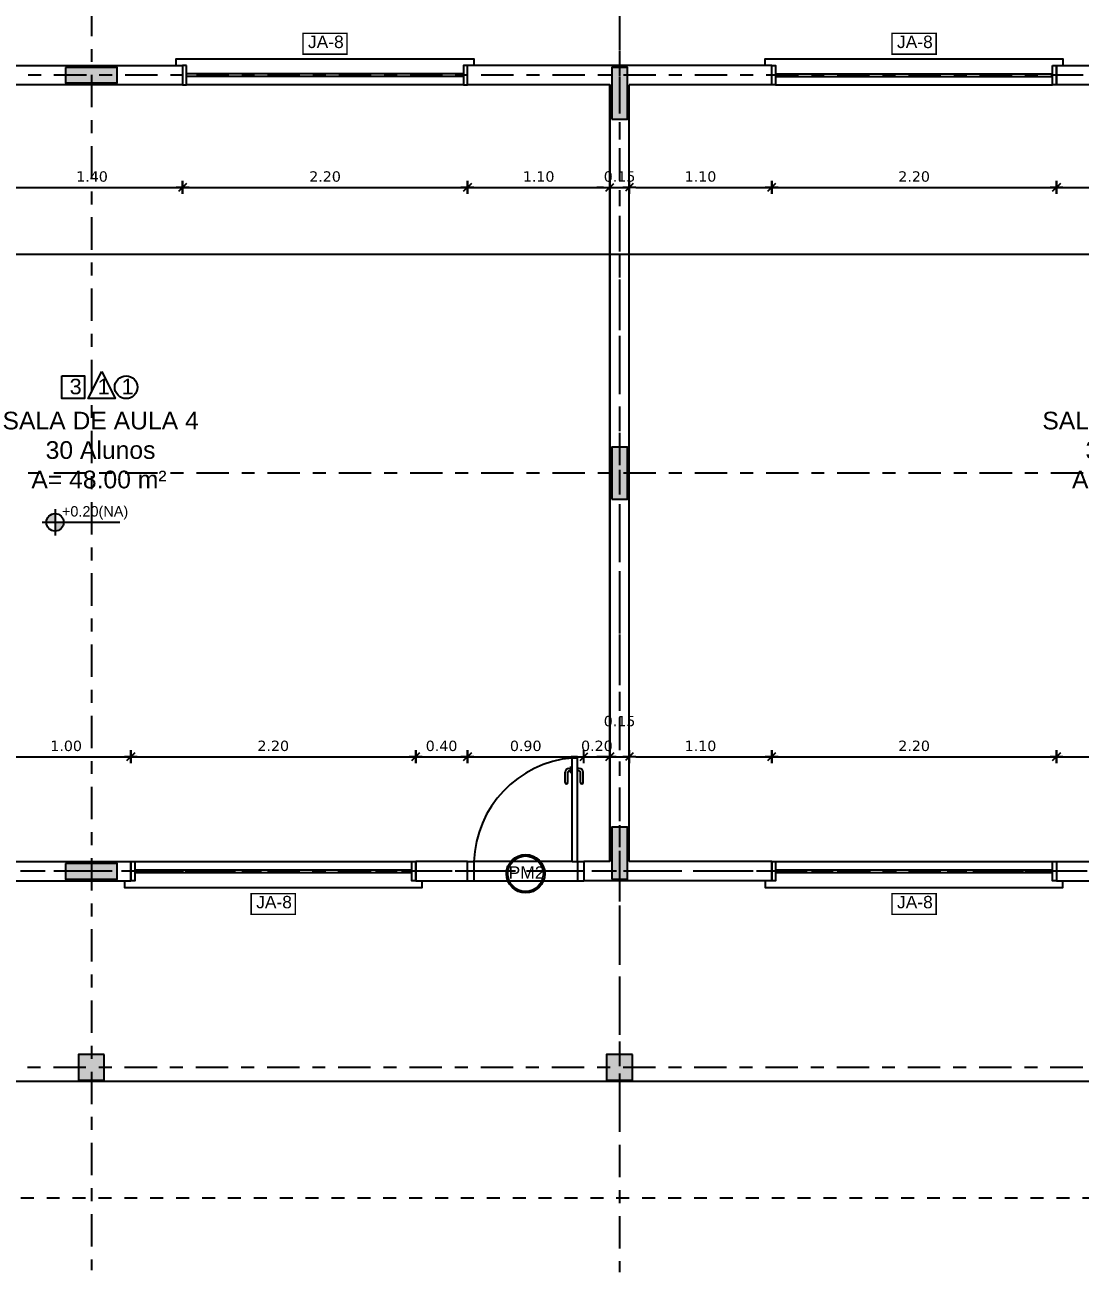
# Model space of a CAD drawing. Extents: x 183 to 373, y 23 to 105.
# Drawn here: x 244.69 to 252.84, y 87.59 to 97.22 of the extents above; entities that cross this region are included whole.
import ezdxf

# ---------------------------------------------------------------- set-up
doc = ezdxf.new("R2010")
doc.units = 0
doc.header["$LTSCALE"] = 0.005
doc.header["$PDMODE"] = 66
for name, pattern in [('C5', [60, 50, -5, 0, -5]), ('DASHDOT', [25.4, 12.7, -6.35, 0, -6.35]), ('HIDDEN', [9.525, 6.35, -3.175])]:
    doc.linetypes.add(name, pattern=pattern)
doc.layers.get('0').update_dxf_attribs({"linetype": 'CONTINUOUS'})
doc.layers.get('DEFPOINTS').update_dxf_attribs({"linetype": 'CONTINUOUS'})
for name, color, linetype in [('A-COTAS', 1, 'CONTINUOUS'), ('A-PAREDE', 5, 'CONTINUOUS'), ('A-PILAR', 6, 'CONTINUOUS'), ('A-PILAR_EIXO', 5, 'DASHDOT'), ('A-PISOS-NIVEL', 1, 'CONTINUOUS'), ('A-PORTA', 2, 'CONTINUOUS'), ('A-SOLEIRA', 1, 'CONTINUOUS'), ('AR-ESQ', 2, 'CONTINUOUS'), ('AR-PRJ-COB', 2, 'HIDDEN'), ('ARQ-CTA-1_050', 1, 'CONTINUOUS'), ('ARQ-EXO-1_100', 251, 'C5'), ('ARQ-HTC', 9, 'CONTINUOUS'), ('ARQ-SMB-1_050', 1, 'CONTINUOUS'), ('ARQ-SMB-1_100', 1, 'CONTINUOUS'), ('ARQ-TXT-1_050', 2, 'CONTINUOUS'), ('ARQ-TXT-1_075', 2, 'CONTINUOUS')]:
    doc.layers.add(name, color=color, linetype=linetype)
doc.styles.add('A20', font='arial.ttf', dxfattribs={"height": 0.2})
doc.styles.add('ESC-50-A20', font='arial.ttf', dxfattribs={"height": 0.1})
doc.styles.add('FNDE Texto Cota 0050', font='verdana.ttf', dxfattribs={"height": 0.08})
doc.dimstyles.new('FNDE 1-0050', dxfattribs={"dimscale": 5, "dimtxt": 0.08, "dimasz": 0.01, "dimexe": 0.15, "dimexo": 0.15, "dimgap": 0.01, "dimtad": 1, "dimzin": 1, "dimdsep": 46, "dimtxsty": 'FNDE Texto Cota 0050', "dimblk": 'tic', "dimcen": 0.015, "dimdle": 0.15, "dimse1": 1, "dimse2": 1, "dimclrd": 251, "dimclre": 251, "dimclrt": 256, "dimaunit": 1, "dimadec": 3, "dimazin": 0, "dimtfac": 1, "dimtix": 1, "dimtmove": 2, "dimatfit": 3, "dimfxl": 0.15, "dimtvp": 1, "dimtolj": 1, "dimtzin": 0, "dimarcsym": 0})

# ---------------------------------------------------------------- blocks, each defined once
blk = doc.blocks.new('tic')
at = {"color": 251}
for p, q in [((-1, 0), (1, 0)), ((0, -1), (0, 1))]:
    blk.add_line(p, q, dxfattribs=at)
blk.add_line((-0.6, -0.6), (0.6, 0.6))
blk = doc.blocks.new('*D20')
at = {"layer": 'ARQ-CTA-1_050', "color": 251, "lineweight": -2, "transparency": 16777216}
for p, q in [((249.1533, 95.9645), (249.1033, 95.9645)), ((249.2033, 95.9645), (249.3533, 95.9645)), ((249.4033, 95.9645), (249.4533, 95.9645))]:
    blk.add_line(p, q, dxfattribs=at)
at = {"layer": 'DEFPOINTS', "color": 0, "transparency": 16777216}
for p in [(249.2033, 96.7564), (249.3533, 96.7564), (249.3533, 95.9645)]:
    blk.add_point(p, dxfattribs=at)
at = {"layer": 'ARQ-CTA-1_050', "color": 251, "lineweight": -2, "transparency": 16777216, "xscale": 0.05, "yscale": 0.05, "zscale": 0.05}
blk.add_blockref('tic', (249.2033, 95.9645), dxfattribs=at)
at = {"layer": 'ARQ-CTA-1_050', "color": 251, "lineweight": -2, "transparency": 16777216, "xscale": 0.05, "yscale": 0.05, "zscale": 0.05, "rotation": 180}
blk.add_blockref('tic', (249.3533, 95.9645), dxfattribs=at)
at = {"layer": 'ARQ-CTA-1_050', "transparency": 16777216, "insert": (249.2783, 96.0478), "char_height": 0.08, "attachment_point": 5, "style": 'FNDE Texto Cota 0050'}
blk.add_mtext('\\A1;0.15', dxfattribs=at)
blk = doc.blocks.new('*D29')
at = {"layer": 'ARQ-CTA-1_050', "color": 251, "lineweight": -2, "transparency": 16777216}
for p, q in [((249.1533, 91.5663), (249.1033, 91.5663)), ((249.2033, 91.5663), (249.3533, 91.5663)), ((249.4033, 91.5663), (249.4533, 91.5663))]:
    blk.add_line(p, q, dxfattribs=at)
at = {"layer": 'DEFPOINTS', "color": 0, "transparency": 16777216}
for p in [(249.3533, 91.5663), (249.2033, 90.7564), (249.3533, 90.7564)]:
    blk.add_point(p, dxfattribs=at)
at = {"layer": 'ARQ-CTA-1_050', "color": 251, "lineweight": -2, "transparency": 16777216, "xscale": 0.05, "yscale": 0.05, "zscale": 0.05}
blk.add_blockref('tic', (249.2033, 91.5663), dxfattribs=at)
at = {"layer": 'ARQ-CTA-1_050', "color": 251, "lineweight": -2, "transparency": 16777216, "xscale": 0.05, "yscale": 0.05, "zscale": 0.05, "rotation": 180}
blk.add_blockref('tic', (249.3533, 91.5663), dxfattribs=at)
at = {"layer": 'ARQ-CTA-1_050', "transparency": 16777216, "insert": (249.2783, 91.8409), "char_height": 0.08, "attachment_point": 5, "style": 'FNDE Texto Cota 0050'}
blk.add_mtext('\\A1;0.15', dxfattribs=at)
blk = doc.blocks.new('*D30')
at = {"layer": 'ARQ-CTA-1_050', "color": 251, "lineweight": -2, "transparency": 16777216}
blk.add_line((249.4033, 91.5663), (250.4033, 91.5663), dxfattribs=at)
at = {"layer": 'DEFPOINTS', "color": 0, "transparency": 16777216}
for p in [(250.4533, 91.5663), (249.3533, 90.7564), (250.4533, 90.7564)]:
    blk.add_point(p, dxfattribs=at)
at = {"layer": 'ARQ-CTA-1_050', "color": 251, "lineweight": -2, "transparency": 16777216, "xscale": 0.05, "yscale": 0.05, "zscale": 0.05, "rotation": 180}
blk.add_blockref('tic', (249.3533, 91.5663), dxfattribs=at)
at = {"layer": 'ARQ-CTA-1_050', "color": 251, "lineweight": -2, "transparency": 16777216, "xscale": 0.05, "yscale": 0.05, "zscale": 0.05}
blk.add_blockref('tic', (250.4533, 91.5663), dxfattribs=at)
at = {"layer": 'ARQ-CTA-1_050', "transparency": 16777216, "insert": (249.9033, 91.6495), "char_height": 0.08, "attachment_point": 5, "style": 'FNDE Texto Cota 0050'}
blk.add_mtext('\\A1;1.10', dxfattribs=at)
blk = doc.blocks.new('*D31')
at = {"layer": 'ARQ-CTA-1_050', "color": 251, "lineweight": -2, "transparency": 16777216}
blk.add_line((250.5033, 91.5663), (252.6033, 91.5663), dxfattribs=at)
at = {"layer": 'DEFPOINTS', "color": 0, "transparency": 16777216}
for p in [(252.6533, 91.5663), (250.4533, 90.7564), (252.6533, 90.7564)]:
    blk.add_point(p, dxfattribs=at)
at = {"layer": 'ARQ-CTA-1_050', "color": 251, "lineweight": -2, "transparency": 16777216, "xscale": 0.05, "yscale": 0.05, "zscale": 0.05, "rotation": 180}
blk.add_blockref('tic', (250.4533, 91.5663), dxfattribs=at)
at = {"layer": 'ARQ-CTA-1_050', "color": 251, "lineweight": -2, "transparency": 16777216, "xscale": 0.05, "yscale": 0.05, "zscale": 0.05}
blk.add_blockref('tic', (252.6533, 91.5663), dxfattribs=at)
at = {"layer": 'ARQ-CTA-1_050', "transparency": 16777216, "insert": (251.5533, 91.6496), "char_height": 0.08, "attachment_point": 5, "style": 'FNDE Texto Cota 0050'}
blk.add_mtext('\\A1;2.20', dxfattribs=at)
blk = doc.blocks.new('*D32')
at = {"layer": 'ARQ-CTA-1_050', "color": 251, "lineweight": -2, "transparency": 16777216}
blk.add_line((252.7033, 91.5663), (253.5983, 91.5663), dxfattribs=at)
at = {"layer": 'DEFPOINTS', "color": 0, "transparency": 16777216}
for p in [(253.6483, 91.5663), (252.6533, 90.7564), (253.6483, 90.7564)]:
    blk.add_point(p, dxfattribs=at)
at = {"layer": 'ARQ-CTA-1_050', "color": 251, "lineweight": -2, "transparency": 16777216, "xscale": 0.05, "yscale": 0.05, "zscale": 0.05, "rotation": 180}
blk.add_blockref('tic', (252.6533, 91.5663), dxfattribs=at)
at = {"layer": 'ARQ-CTA-1_050', "color": 251, "lineweight": -2, "transparency": 16777216, "xscale": 0.05, "yscale": 0.05, "zscale": 0.05}
blk.add_blockref('tic', (253.6483, 91.5663), dxfattribs=at)
at = {"layer": 'ARQ-CTA-1_050', "transparency": 16777216, "insert": (253.1508, 91.6495), "char_height": 0.08, "attachment_point": 5, "style": 'FNDE Texto Cota 0050'}
blk.add_mtext('\\A1;1.00', dxfattribs=at)
blk = doc.blocks.new('*D35')
at = {"layer": 'ARQ-CTA-1_050', "color": 251, "lineweight": -2, "transparency": 16777216}
blk.add_line((216.6533, 95.4479), (257.4533, 95.4479), dxfattribs=at)
at = {"layer": 'DEFPOINTS', "color": 0, "transparency": 16777216}
for p in [(216.6033, 96.9064), (257.5033, 96.9064), (257.5033, 95.4479)]:
    blk.add_point(p, dxfattribs=at)
at = {"layer": 'ARQ-CTA-1_050', "color": 251, "lineweight": -2, "transparency": 16777216, "xscale": 0.05, "yscale": 0.05, "zscale": 0.05, "rotation": 180}
blk.add_blockref('tic', (216.6033, 95.4479), dxfattribs=at)
at = {"layer": 'ARQ-CTA-1_050', "color": 251, "lineweight": -2, "transparency": 16777216, "xscale": 0.05, "yscale": 0.05, "zscale": 0.05}
blk.add_blockref('tic', (257.5033, 95.4479), dxfattribs=at)
at = {"layer": 'ARQ-CTA-1_050', "transparency": 16777216, "insert": (237.0533, 95.5311), "char_height": 0.08, "attachment_point": 5, "style": 'FNDE Texto Cota 0050'}
blk.add_mtext('\\A1;40.90', dxfattribs=at)
blk = doc.blocks.new('*D47')
at = {"layer": 'ARQ-CTA-1_050', "color": 251, "lineweight": -2, "transparency": 16777216}
blk.add_line((244.5533, 95.9645), (245.8533, 95.9645), dxfattribs=at)
at = {"layer": 'DEFPOINTS', "color": 0, "transparency": 16777216}
for p in [(244.5033, 96.7564), (245.9033, 96.7564), (245.9033, 95.9645)]:
    blk.add_point(p, dxfattribs=at)
at = {"layer": 'ARQ-CTA-1_050', "color": 251, "lineweight": -2, "transparency": 16777216, "xscale": 0.05, "yscale": 0.05, "zscale": 0.05, "rotation": 180}
blk.add_blockref('tic', (244.5033, 95.9645), dxfattribs=at)
at = {"layer": 'ARQ-CTA-1_050', "color": 251, "lineweight": -2, "transparency": 16777216, "xscale": 0.05, "yscale": 0.05, "zscale": 0.05}
blk.add_blockref('tic', (245.9033, 95.9645), dxfattribs=at)
at = {"layer": 'ARQ-CTA-1_050', "transparency": 16777216, "insert": (245.2033, 96.0478), "char_height": 0.08, "attachment_point": 5, "style": 'FNDE Texto Cota 0050'}
blk.add_mtext('\\A1;1.40', dxfattribs=at)
blk = doc.blocks.new('*D48')
at = {"layer": 'ARQ-CTA-1_050', "color": 251, "lineweight": -2, "transparency": 16777216}
blk.add_line((245.9533, 95.9645), (248.0533, 95.9645), dxfattribs=at)
at = {"layer": 'DEFPOINTS', "color": 0, "transparency": 16777216}
for p in [(245.9033, 96.7564), (248.1033, 96.7564), (248.1033, 95.9645)]:
    blk.add_point(p, dxfattribs=at)
at = {"layer": 'ARQ-CTA-1_050', "color": 251, "lineweight": -2, "transparency": 16777216, "xscale": 0.05, "yscale": 0.05, "zscale": 0.05, "rotation": 180}
blk.add_blockref('tic', (245.9033, 95.9645), dxfattribs=at)
at = {"layer": 'ARQ-CTA-1_050', "color": 251, "lineweight": -2, "transparency": 16777216, "xscale": 0.05, "yscale": 0.05, "zscale": 0.05}
blk.add_blockref('tic', (248.1033, 95.9645), dxfattribs=at)
at = {"layer": 'ARQ-CTA-1_050', "transparency": 16777216, "insert": (247.0033, 96.0478), "char_height": 0.08, "attachment_point": 5, "style": 'FNDE Texto Cota 0050'}
blk.add_mtext('\\A1;2.20', dxfattribs=at)
blk = doc.blocks.new('*D49')
at = {"layer": 'ARQ-CTA-1_050', "color": 251, "lineweight": -2, "transparency": 16777216}
blk.add_line((248.1533, 95.9645), (249.1533, 95.9645), dxfattribs=at)
at = {"layer": 'DEFPOINTS', "color": 0, "transparency": 16777216}
for p in [(248.1033, 96.7564), (249.2033, 96.7564), (249.2033, 95.9645)]:
    blk.add_point(p, dxfattribs=at)
at = {"layer": 'ARQ-CTA-1_050', "color": 251, "lineweight": -2, "transparency": 16777216, "xscale": 0.05, "yscale": 0.05, "zscale": 0.05, "rotation": 180}
blk.add_blockref('tic', (248.1033, 95.9645), dxfattribs=at)
at = {"layer": 'ARQ-CTA-1_050', "color": 251, "lineweight": -2, "transparency": 16777216, "xscale": 0.05, "yscale": 0.05, "zscale": 0.05}
blk.add_blockref('tic', (249.2033, 95.9645), dxfattribs=at)
at = {"layer": 'ARQ-CTA-1_050', "transparency": 16777216, "insert": (248.6533, 96.0478), "char_height": 0.08, "attachment_point": 5, "style": 'FNDE Texto Cota 0050'}
blk.add_mtext('\\A1;1.10', dxfattribs=at)
blk = doc.blocks.new('*D50')
at = {"layer": 'ARQ-CTA-1_050', "color": 251, "lineweight": -2, "transparency": 16777216}
blk.add_line((249.4033, 95.9645), (250.4033, 95.9645), dxfattribs=at)
at = {"layer": 'DEFPOINTS', "color": 0, "transparency": 16777216}
for p in [(249.3533, 96.5014), (250.4533, 96.5014), (250.4533, 95.9645)]:
    blk.add_point(p, dxfattribs=at)
at = {"layer": 'ARQ-CTA-1_050', "color": 251, "lineweight": -2, "transparency": 16777216, "xscale": 0.05, "yscale": 0.05, "zscale": 0.05, "rotation": 180}
blk.add_blockref('tic', (249.3533, 95.9645), dxfattribs=at)
at = {"layer": 'ARQ-CTA-1_050', "color": 251, "lineweight": -2, "transparency": 16777216, "xscale": 0.05, "yscale": 0.05, "zscale": 0.05}
blk.add_blockref('tic', (250.4533, 95.9645), dxfattribs=at)
at = {"layer": 'ARQ-CTA-1_050', "transparency": 16777216, "insert": (249.9033, 96.0478), "char_height": 0.08, "attachment_point": 5, "style": 'FNDE Texto Cota 0050'}
blk.add_mtext('\\A1;1.10', dxfattribs=at)
blk = doc.blocks.new('*D51')
at = {"layer": 'ARQ-CTA-1_050', "color": 251, "lineweight": -2, "transparency": 16777216}
blk.add_line((250.5033, 95.9645), (252.6033, 95.9645), dxfattribs=at)
at = {"layer": 'DEFPOINTS', "color": 0, "transparency": 16777216}
for p in [(250.4533, 96.7564), (252.6533, 96.7564), (252.6533, 95.9645)]:
    blk.add_point(p, dxfattribs=at)
at = {"layer": 'ARQ-CTA-1_050', "color": 251, "lineweight": -2, "transparency": 16777216, "xscale": 0.05, "yscale": 0.05, "zscale": 0.05, "rotation": 180}
blk.add_blockref('tic', (250.4533, 95.9645), dxfattribs=at)
at = {"layer": 'ARQ-CTA-1_050', "color": 251, "lineweight": -2, "transparency": 16777216, "xscale": 0.05, "yscale": 0.05, "zscale": 0.05}
blk.add_blockref('tic', (252.6533, 95.9645), dxfattribs=at)
at = {"layer": 'ARQ-CTA-1_050', "transparency": 16777216, "insert": (251.5533, 96.0478), "char_height": 0.08, "attachment_point": 5, "style": 'FNDE Texto Cota 0050'}
blk.add_mtext('\\A1;2.20', dxfattribs=at)
blk = doc.blocks.new('*D52')
at = {"layer": 'ARQ-CTA-1_050', "color": 251, "lineweight": -2, "transparency": 16777216}
blk.add_line((252.7033, 95.9645), (254.0033, 95.9645), dxfattribs=at)
at = {"layer": 'DEFPOINTS', "color": 0, "transparency": 16777216}
for p in [(252.6533, 96.7564), (254.0533, 96.7564), (254.0533, 95.9645)]:
    blk.add_point(p, dxfattribs=at)
at = {"layer": 'ARQ-CTA-1_050', "color": 251, "lineweight": -2, "transparency": 16777216, "xscale": 0.05, "yscale": 0.05, "zscale": 0.05, "rotation": 180}
blk.add_blockref('tic', (252.6533, 95.9645), dxfattribs=at)
at = {"layer": 'ARQ-CTA-1_050', "color": 251, "lineweight": -2, "transparency": 16777216, "xscale": 0.05, "yscale": 0.05, "zscale": 0.05}
blk.add_blockref('tic', (254.0533, 95.9645), dxfattribs=at)
at = {"layer": 'ARQ-CTA-1_050', "transparency": 16777216, "insert": (253.3533, 96.0478), "char_height": 0.08, "attachment_point": 5, "style": 'FNDE Texto Cota 0050'}
blk.add_mtext('\\A1;1.40', dxfattribs=at)
blk = doc.blocks.new('*D88')
at = {"layer": 'ARQ-CTA-1_050', "color": 251, "lineweight": -2, "transparency": 16777216}
blk.add_line((245.5533, 91.5663), (247.6533, 91.5663), dxfattribs=at)
at = {"layer": 'DEFPOINTS', "color": 0, "transparency": 16777216}
for p in [(247.7033, 91.5663), (245.5033, 90.7564), (247.7033, 90.7564)]:
    blk.add_point(p, dxfattribs=at)
at = {"layer": 'ARQ-CTA-1_050', "color": 251, "lineweight": -2, "transparency": 16777216, "xscale": 0.05, "yscale": 0.05, "zscale": 0.05, "rotation": 180}
blk.add_blockref('tic', (245.5033, 91.5663), dxfattribs=at)
at = {"layer": 'ARQ-CTA-1_050', "color": 251, "lineweight": -2, "transparency": 16777216, "xscale": 0.05, "yscale": 0.05, "zscale": 0.05}
blk.add_blockref('tic', (247.7033, 91.5663), dxfattribs=at)
at = {"layer": 'ARQ-CTA-1_050', "transparency": 16777216, "insert": (246.6033, 91.6496), "char_height": 0.08, "attachment_point": 5, "style": 'FNDE Texto Cota 0050'}
blk.add_mtext('\\A1;2.20', dxfattribs=at)
blk = doc.blocks.new('*D89')
at = {"layer": 'ARQ-CTA-1_050', "color": 251, "lineweight": -2, "transparency": 16777216}
blk.add_line((244.5533, 91.5663), (245.4533, 91.5663), dxfattribs=at)
at = {"layer": 'DEFPOINTS', "color": 0, "transparency": 16777216}
for p in [(245.5033, 91.5663), (244.5033, 90.7564), (245.5033, 90.7564)]:
    blk.add_point(p, dxfattribs=at)
at = {"layer": 'ARQ-CTA-1_050', "color": 251, "lineweight": -2, "transparency": 16777216, "xscale": 0.05, "yscale": 0.05, "zscale": 0.05, "rotation": 180}
blk.add_blockref('tic', (244.5033, 91.5663), dxfattribs=at)
at = {"layer": 'ARQ-CTA-1_050', "color": 251, "lineweight": -2, "transparency": 16777216, "xscale": 0.05, "yscale": 0.05, "zscale": 0.05}
blk.add_blockref('tic', (245.5033, 91.5663), dxfattribs=at)
at = {"layer": 'ARQ-CTA-1_050', "transparency": 16777216, "insert": (245.0033, 91.6495), "char_height": 0.08, "attachment_point": 5, "style": 'FNDE Texto Cota 0050'}
blk.add_mtext('\\A1;1.00', dxfattribs=at)
blk = doc.blocks.new('*D90')
at = {"layer": 'ARQ-CTA-1_050', "color": 251, "lineweight": -2, "transparency": 16777216}
blk.add_line((247.7533, 91.5663), (248.0533, 91.5663), dxfattribs=at)
at = {"layer": 'DEFPOINTS', "color": 0, "transparency": 16777216}
for p in [(248.1033, 91.5663), (247.7033, 90.7564), (248.1033, 90.7564)]:
    blk.add_point(p, dxfattribs=at)
at = {"layer": 'ARQ-CTA-1_050', "color": 251, "lineweight": -2, "transparency": 16777216, "xscale": 0.05, "yscale": 0.05, "zscale": 0.05, "rotation": 180}
blk.add_blockref('tic', (247.7033, 91.5663), dxfattribs=at)
at = {"layer": 'ARQ-CTA-1_050', "color": 251, "lineweight": -2, "transparency": 16777216, "xscale": 0.05, "yscale": 0.05, "zscale": 0.05}
blk.add_blockref('tic', (248.1033, 91.5663), dxfattribs=at)
at = {"layer": 'ARQ-CTA-1_050', "transparency": 16777216, "insert": (247.9033, 91.6495), "char_height": 0.08, "attachment_point": 5, "style": 'FNDE Texto Cota 0050'}
blk.add_mtext('\\A1;0.40', dxfattribs=at)
blk = doc.blocks.new('*D91')
at = {"layer": 'ARQ-CTA-1_050', "color": 251, "lineweight": -2, "transparency": 16777216}
blk.add_line((248.1533, 91.5663), (248.9533, 91.5663), dxfattribs=at)
at = {"layer": 'DEFPOINTS', "color": 0, "transparency": 16777216}
for p in [(249.0033, 91.5663), (248.1033, 90.7564), (249.0033, 90.7564)]:
    blk.add_point(p, dxfattribs=at)
at = {"layer": 'ARQ-CTA-1_050', "color": 251, "lineweight": -2, "transparency": 16777216, "xscale": 0.05, "yscale": 0.05, "zscale": 0.05, "rotation": 180}
blk.add_blockref('tic', (248.1033, 91.5663), dxfattribs=at)
at = {"layer": 'ARQ-CTA-1_050', "color": 251, "lineweight": -2, "transparency": 16777216, "xscale": 0.05, "yscale": 0.05, "zscale": 0.05}
blk.add_blockref('tic', (249.0033, 91.5663), dxfattribs=at)
at = {"layer": 'ARQ-CTA-1_050', "transparency": 16777216, "insert": (248.5533, 91.6495), "char_height": 0.08, "attachment_point": 5, "style": 'FNDE Texto Cota 0050'}
blk.add_mtext('\\A1;0.90', dxfattribs=at)
blk = doc.blocks.new('*D92')
at = {"layer": 'ARQ-CTA-1_050', "color": 251, "lineweight": -2, "transparency": 16777216}
for p, q in [((248.9533, 91.5663), (248.9033, 91.5663)), ((249.0033, 91.5663), (249.2033, 91.5663)), ((249.2533, 91.5663), (249.3033, 91.5663))]:
    blk.add_line(p, q, dxfattribs=at)
at = {"layer": 'DEFPOINTS', "color": 0, "transparency": 16777216}
for p in [(249.2033, 91.5663), (249.0033, 90.7564), (249.2033, 90.7564)]:
    blk.add_point(p, dxfattribs=at)
at = {"layer": 'ARQ-CTA-1_050', "color": 251, "lineweight": -2, "transparency": 16777216, "xscale": 0.05, "yscale": 0.05, "zscale": 0.05}
blk.add_blockref('tic', (249.0033, 91.5663), dxfattribs=at)
at = {"layer": 'ARQ-CTA-1_050', "color": 251, "lineweight": -2, "transparency": 16777216, "xscale": 0.05, "yscale": 0.05, "zscale": 0.05, "rotation": 180}
blk.add_blockref('tic', (249.2033, 91.5663), dxfattribs=at)
at = {"layer": 'ARQ-CTA-1_050', "transparency": 16777216, "insert": (249.1033, 91.6496), "char_height": 0.08, "attachment_point": 5, "style": 'FNDE Texto Cota 0050'}
blk.add_mtext('\\A1;0.20', dxfattribs=at)
blk = doc.blocks.new('*D93')
at = {"layer": 'ARQ-CTA-1_050', "color": 251, "lineweight": -2, "transparency": 16777216}
blk.add_line((249.4033, 91.5663), (250.4033, 91.5663), dxfattribs=at)
at = {"layer": 'DEFPOINTS', "color": 0, "transparency": 16777216}
for p in [(250.4533, 91.5663), (249.3533, 90.7564), (250.4533, 90.7564)]:
    blk.add_point(p, dxfattribs=at)
at = {"layer": 'ARQ-CTA-1_050', "color": 251, "lineweight": -2, "transparency": 16777216, "xscale": 0.05, "yscale": 0.05, "zscale": 0.05, "rotation": 180}
blk.add_blockref('tic', (249.3533, 91.5663), dxfattribs=at)
at = {"layer": 'ARQ-CTA-1_050', "color": 251, "lineweight": -2, "transparency": 16777216, "xscale": 0.05, "yscale": 0.05, "zscale": 0.05}
blk.add_blockref('tic', (250.4533, 91.5663), dxfattribs=at)
at = {"layer": 'ARQ-CTA-1_050', "transparency": 16777216, "insert": (249.9033, 91.6495), "char_height": 0.08, "attachment_point": 5, "style": 'FNDE Texto Cota 0050'}
blk.add_mtext('\\A1;1.10', dxfattribs=at)
blk = doc.blocks.new('*D94')
at = {"layer": 'ARQ-CTA-1_050', "color": 251, "lineweight": -2, "transparency": 16777216}
blk.add_line((250.5033, 91.5663), (252.6033, 91.5663), dxfattribs=at)
at = {"layer": 'DEFPOINTS', "color": 0, "transparency": 16777216}
for p in [(252.6533, 91.5663), (250.4533, 90.7564), (252.6533, 90.7564)]:
    blk.add_point(p, dxfattribs=at)
at = {"layer": 'ARQ-CTA-1_050', "color": 251, "lineweight": -2, "transparency": 16777216, "xscale": 0.05, "yscale": 0.05, "zscale": 0.05, "rotation": 180}
blk.add_blockref('tic', (250.4533, 91.5663), dxfattribs=at)
at = {"layer": 'ARQ-CTA-1_050', "color": 251, "lineweight": -2, "transparency": 16777216, "xscale": 0.05, "yscale": 0.05, "zscale": 0.05}
blk.add_blockref('tic', (252.6533, 91.5663), dxfattribs=at)
at = {"layer": 'ARQ-CTA-1_050', "transparency": 16777216, "insert": (251.5533, 91.6496), "char_height": 0.08, "attachment_point": 5, "style": 'FNDE Texto Cota 0050'}
blk.add_mtext('\\A1;2.20', dxfattribs=at)
blk = doc.blocks.new('FNDE-Nível Planta-1_050')
at = {"linetype": 'Continuous', "ltscale": 0.5}
h = blk.add_hatch(color=251, dxfattribs=at)
h.paths.add_polyline_path([(135.6984, 5.8271), (135.6984, 5.8943, 0.414214), (135.6312, 5.8271)])
h.paths.add_polyline_path([(135.6984, 5.8271), (135.6984, 5.7599, 0.414214), (135.7656, 5.8271)])
at = {"color": 251}
for p, q in [((135.6984, 5.9279), (135.6984, 5.7263)), ((135.5976, 5.8271), (135.7656, 5.8271)), ((135.7656, 5.8271), (136.1984, 5.8271))]:
    blk.add_line(p, q, dxfattribs=at)
blk.add_circle((135.6984, 5.8271), 0.0672, dxfattribs=at)
blk = doc.blocks.new('*D166')
at = {"layer": 'ARQ-CTA-1_050', "color": 251, "lineweight": -2, "transparency": 16777216}
blk.add_line((241.1033, 98.6732), (265.6033, 98.6732), dxfattribs=at)
at = {"layer": 'DEFPOINTS', "color": 0, "transparency": 16777216}
for p in [(265.6533, 98.6732), (241.0533, 96.9064), (265.6533, 96.9064)]:
    blk.add_point(p, dxfattribs=at)
at = {"layer": 'ARQ-CTA-1_050', "color": 251, "lineweight": -2, "transparency": 16777216, "xscale": 0.05, "yscale": 0.05, "zscale": 0.05, "rotation": 180}
blk.add_blockref('tic', (241.0533, 98.6732), dxfattribs=at)
at = {"layer": 'ARQ-CTA-1_050', "color": 251, "lineweight": -2, "transparency": 16777216, "xscale": 0.05, "yscale": 0.05, "zscale": 0.05}
blk.add_blockref('tic', (265.6533, 98.6732), dxfattribs=at)
at = {"layer": 'ARQ-CTA-1_050', "transparency": 16777216, "insert": (253.3533, 98.7565), "char_height": 0.08, "attachment_point": 5, "style": 'FNDE Texto Cota 0050'}
blk.add_mtext('\\A1;24.60', dxfattribs=at)

msp = doc.modelspace()

# ---------------------------------------------------------------- hatches: boundary and pattern name
at = {"layer": 'A-COTAS'}
h = msp.add_hatch(color=253, dxfattribs=at)
h.dxf.hatch_style = 1
h.paths.add_polyline_path([(245.2983, 89.2664), (245.0983, 89.2664), (245.0983, 89.0664), (245.2983, 89.0664)])
h = msp.add_hatch(color=253, dxfattribs=at)
h.dxf.hatch_style = 1
h.paths.add_polyline_path([(249.3783, 89.2664), (249.1783, 89.2664), (249.1783, 89.0664), (249.3783, 89.0664)])
at = {"layer": 'ARQ-HTC'}
h = msp.add_hatch(color=253, dxfattribs=at)
h.dxf.hatch_style = 1
h.paths.add_polyline_path([(244.9983, 96.8914), (244.9983, 96.7714), (245.3983, 96.7714), (245.3983, 96.8914)])
h = msp.add_hatch(color=253, dxfattribs=at)
h.dxf.hatch_style = 1
h.paths.add_polyline_path([(249.2183, 96.4914), (249.3383, 96.4914), (249.3383, 96.8914), (249.2183, 96.8914)])
h = msp.add_hatch(color=253, dxfattribs=at)
h.dxf.hatch_style = 1
h.paths.add_polyline_path([(249.2183, 93.5564), (249.3383, 93.5564), (249.3383, 93.9564), (249.2183, 93.9564)])
h = msp.add_hatch(color=253, dxfattribs=at)
h.dxf.hatch_style = 1
h.paths.add_polyline_path([(249.2183, 90.6214), (249.3383, 90.6214), (249.3383, 91.0214), (249.2183, 91.0214)])
h = msp.add_hatch(color=253, dxfattribs=at)
h.dxf.hatch_style = 1
h.paths.add_polyline_path([(244.9983, 90.7414), (244.9983, 90.6214), (245.3983, 90.6214), (245.3983, 90.7414)])
at = {"layer": 'ARQ-SMB-1_100'}
h = msp.add_hatch(color=252, dxfattribs=at)
edge = h.paths.add_edge_path()
edge.add_arc((248.5523, 90.6622), 0.1479, 0, 360)
edge = h.paths.add_edge_path(flags=17)
edge.add_arc((248.5523, 90.6622), 0.1372, 0, 360)

# ---------------------------------------------------------------- linework, layer by layer
at = {"layer": 'A-PAREDE'}
for p, q in [((248.1033, 96.7564), (248.1033, 96.9064)), ((250.4533, 96.7564), (250.4533, 96.9064)), ((249.2033, 96.7564), (249.2033, 90.7564)), ((249.3533, 90.7564), (249.3533, 96.7564)), ((250.4533, 96.7564), (249.3533, 96.7564)), ((244.5033, 90.7564), (245.5033, 90.7564)), ((245.5033, 90.7564), (245.5033, 90.6064)), ((247.7033, 90.6064), (247.7033, 90.7564)), ((249.0033, 90.7564), (249.0033, 90.6064)), ((249.2033, 90.7564), (249.0033, 90.7564)), ((250.4533, 90.7564), (249.3533, 90.7564)), ((250.4533, 90.7564), (250.4533, 90.6064)), ((252.6533, 90.7564), (253.6533, 90.7564)), ((252.6533, 90.7564), (252.6533, 90.6064)), ((244.5033, 90.6064), (245.5033, 90.6064)), ((250.4533, 90.6064), (248.9974, 90.6064)), ((252.6533, 90.6064), (253.6533, 90.6064))]:
    msp.add_line(p, q, dxfattribs=at)
for points in [[(245.9033, 96.9064), (245.9033, 96.7564), (244.5033, 96.7564), (244.5033, 96.9064)], [(254.0533, 96.9064), (254.0533, 96.7564), (252.6533, 96.7564), (252.6533, 96.9064)], [(248.1033, 90.7564), (247.7033, 90.7564), (247.7033, 90.6064), (248.1033, 90.6064)]]:
    msp.add_lwpolyline(points, close=True, dxfattribs=at)
for points in [[(250.4533, 96.9064), (248.1033, 96.9064)], [(249.2033, 90.7564), (249.2033, 90.7564), (249.2033, 96.7564), (248.1033, 96.7564)]]:
    msp.add_lwpolyline(points, dxfattribs=at)
at = {"layer": 'A-PILAR', "color": 6}
for points in [[(244.9983, 96.8914), (244.9983, 96.7714), (245.3983, 96.7714), (245.3983, 96.8914)], [(249.2183, 96.4914), (249.3383, 96.4914), (249.3383, 96.8914), (249.2183, 96.8914)], [(249.2183, 93.5564), (249.3383, 93.5564), (249.3383, 93.9564), (249.2183, 93.9564)], [(249.2183, 90.6214), (249.3383, 90.6214), (249.3383, 91.0214), (249.2183, 91.0214)], [(244.9983, 90.7414), (244.9983, 90.6214), (245.3983, 90.6214), (245.3983, 90.7414)], [(245.2983, 89.2664), (245.0983, 89.2664), (245.0983, 89.0664), (245.2983, 89.0664)], [(249.3783, 89.2664), (249.1783, 89.2664), (249.1783, 89.0664), (249.3783, 89.0664)]]:
    msp.add_lwpolyline(points, close=True, dxfattribs=at)
at = {"layer": 'A-PILAR_EIXO', "color": 8, "linetype": 'DASHDOT', "ltscale": 3}
for p, q in [((249.2783, 97.2151), (249.2783, 88.7701)), ((265.9327, 90.6814), (208.2176, 90.6814))]:
    msp.add_line(p, q, dxfattribs=at)
at = {"layer": 'A-PISOS-NIVEL', "color": 2}
msp.add_line((265.6533, 89.0564), (241.0533, 89.0564), dxfattribs=at)
at = {"layer": 'A-PORTA', "color": 1}
for p, q in [((248.8574, 91.3661), (248.8574, 91.4461)), ((248.8774, 91.3661), (248.8774, 91.4461)), ((248.8874, 91.4761), (248.9024, 91.4761)), ((248.8874, 91.4561), (248.9024, 91.4561)), ((248.9024, 91.4411), (248.9024, 91.4911)), ((248.9024, 91.4411), (248.9074, 91.4411)), ((248.9524, 91.4411), (248.9474, 91.4411)), ((248.9524, 91.4411), (248.9524, 91.4911)), ((248.9674, 91.4761), (248.9524, 91.4761)), ((248.9674, 91.4561), (248.9524, 91.4561)), ((248.9774, 91.3661), (248.9774, 91.4461)), ((248.9974, 91.3661), (248.9974, 91.4461))]:
    msp.add_line(p, q, dxfattribs=at)
for centre, radius, start, end in [((248.9824, 90.7297), 0.8295, 94.77878, 178.14987), ((248.8874, 91.4461), 0.03, 90, 180), ((248.8874, 91.4461), 0.01, 90, 180), ((248.9674, 91.4461), 0.03, 0, 90), ((248.9674, 91.4461), 0.01, 0, 90), ((248.8674, 91.3661), 0.01, 180, 0), ((248.9874, 91.3661), 0.01, 180, 0)]:
    msp.add_arc(centre, radius, start, end, dxfattribs=at)
at = {"layer": 'A-SOLEIRA'}
for p, q in [((248.9133, 90.7564), (248.1533, 90.7564)), ((248.1533, 90.6064), (248.9533, 90.6064))]:
    msp.add_line(p, q, dxfattribs=at)
at = {"layer": 'AR-ESQ'}
for p, q in [((248.0733, 96.8414), (245.9333, 96.8414)), ((250.4833, 96.8414), (252.6233, 96.8414)), ((248.0733, 96.8214), (245.9333, 96.8214)), ((250.4833, 96.8214), (252.6233, 96.8214)), ((248.9133, 90.7564), (248.9133, 91.5564)), ((248.9133, 91.5564), (248.9533, 91.5564)), ((248.9533, 90.7564), (248.9533, 91.5564)), ((248.1033, 90.7564), (248.1533, 90.7564)), ((248.1533, 90.7564), (248.1533, 90.6064)), ((248.9133, 90.7564), (248.9533, 90.7564)), ((248.9533, 90.7564), (248.9533, 90.6064)), ((248.9533, 90.7564), (249.0033, 90.7564)), ((245.5333, 90.6914), (247.6733, 90.6914)), ((245.5333, 90.6714), (247.6733, 90.6714)), ((250.4833, 90.6914), (252.6233, 90.6914)), ((250.4833, 90.6714), (252.6233, 90.6714)), ((248.1033, 90.6064), (248.1533, 90.6064)), ((248.9533, 90.6064), (249.0033, 90.6064))]:
    msp.add_line(p, q, dxfattribs=at)
at = {"layer": 'AR-ESQ', "color": 1}
for p, q in [((248.0733, 96.7564), (245.9333, 96.7564)), ((250.4833, 96.7564), (252.6233, 96.7564)), ((245.5333, 90.7564), (247.6733, 90.7564)), ((250.4833, 90.7564), (252.6233, 90.7564))]:
    msp.add_line(p, q, dxfattribs=at)
for points in [[(245.8533, 96.9064), (245.8533, 96.9564), (248.1533, 96.9564), (248.1533, 96.9064)], [(250.4033, 96.9064), (250.4033, 96.9564), (252.7033, 96.9564), (252.7033, 96.9064)], [(245.4533, 90.6064), (245.4533, 90.5564), (247.7533, 90.5564), (247.7533, 90.6064)], [(250.4033, 90.6064), (250.4033, 90.5564), (252.7033, 90.5564), (252.7033, 90.6064)]]:
    msp.add_lwpolyline(points, dxfattribs=at)
at = {"layer": 'AR-ESQ'}
for points in [[(245.9333, 96.9064), (245.9033, 96.9064), (245.9033, 96.7564), (245.9333, 96.7564)], [(248.1033, 96.9064), (248.0733, 96.9064), (248.0733, 96.7564), (248.1033, 96.7564)], [(250.4533, 96.9064), (250.4833, 96.9064), (250.4833, 96.7564), (250.4533, 96.7564)], [(252.6233, 96.9064), (252.6533, 96.9064), (252.6533, 96.7564), (252.6233, 96.7564)], [(245.5033, 90.7564), (245.5333, 90.7564), (245.5333, 90.6064), (245.5033, 90.6064)], [(247.6733, 90.7564), (247.7033, 90.7564), (247.7033, 90.6064), (247.6733, 90.6064)], [(250.4533, 90.7564), (250.4833, 90.7564), (250.4833, 90.6064), (250.4533, 90.6064)], [(252.6233, 90.7564), (252.6533, 90.7564), (252.6533, 90.6064), (252.6233, 90.6064)]]:
    msp.add_lwpolyline(points, close=True, dxfattribs=at)
at = {"layer": 'AR-PRJ-COB', "ltscale": 0.5}
msp.add_lwpolyline([(207.5533, 97.8064), (266.5533, 97.8064), (266.5533, 88.1564), (207.5533, 88.1564)], close=True, dxfattribs=at)
at = {"layer": 'ARQ-EXO-1_100'}
for p, q in [((245.1983, 99.0331), (245.1983, 87.6002)), ((249.2783, 99.0181), (249.2783, 87.5852)), ((267.1596, 96.8314, 2.4175), (205.9957, 96.8314, -17.4415)), ((267.1596, 93.7564, 19.859), (205.9957, 93.7564)), ((267.1596, 90.6814, 2.4175), (205.9957, 90.6814, -17.4415)), ((267.1555, 89.1664, 19.8837), (205.9916, 89.1664))]:
    msp.add_line(p, q, dxfattribs=at)
at = {"layer": 'ARQ-SMB-1_100', "color": 252, "ltscale": 10, "const_width": 0.0107}
for points in [[(246.8328, 96.9936), (247.1737, 96.9936), (247.1737, 97.1536), (246.8328, 97.1536)], [(251.3828, 96.9936), (251.7237, 96.9936), (251.7237, 97.1536), (251.3828, 97.1536)], [(246.4328, 90.3481), (246.7737, 90.3481), (246.7737, 90.5081), (246.4328, 90.5081)], [(251.3828, 90.3481), (251.7237, 90.3481), (251.7237, 90.5081), (251.3828, 90.5081)]]:
    msp.add_lwpolyline(points, close=True, dxfattribs=at)
at = {"layer": 'ARQ-SMB-1_100'}
msp.add_lwpolyline([(245.2787, 94.5416), (245.3832, 94.3326), (245.1742, 94.3326), (245.2787, 94.5416)], dxfattribs=at)
msp.add_lwpolyline([(244.9693, 94.5086), (245.1453, 94.5086), (245.1453, 94.3326), (244.9693, 94.3326)], close=True, dxfattribs=at)
msp.add_circle((245.4668, 94.4206), 0.088, dxfattribs=at)
at = {"layer": 'ARQ-SMB-1_100', "color": 252}
for radius in [0.1479, 0.1372]:
    msp.add_circle((248.5523, 90.6622), radius, dxfattribs=at)

# ---------------------------------------------------------------- block references
at = {"layer": 'ARQ-SMB-1_050'}
msp.add_blockref('FNDE-Nível Planta-1_050', (109.2196, 87.5498), dxfattribs=at)

# ---------------------------------------------------------------- texts
at = {"layer": 'ARQ-SMB-1_050', "style": 'ESC-50-A20'}
msp.add_attdef('+0.20(NA)', (244.9707, 93.4219), 'NA', height=0.08, dxfattribs=at)
at = {"layer": 'ARQ-TXT-1_050', "char_height": 0.12, "width": 0.086252, "attachment_point": 1, "style": 'A20'}
for s, insert in [('3', (245.0301, 94.4862)), ('1', (245.2458, 94.4862)), ('1', (245.4316, 94.4862))]:
    msp.add_mtext(s, dxfattribs=dict(at, insert=insert))
at = {"layer": 'ARQ-TXT-1_050', "char_height": 0.136533, "attachment_point": 1, "style": 'ESC-50-A20'}
for s, insert in [('\\pi0.80155;SALA DE AULA 4\\P\\pi1.1345;30 Alunos       \\P\\pi1.0245;A= 48.00 m²', (243.7105, 94.2312)), ('\\pi0.44485;SALA DE AULA 5 \\P\\pi0.77827;30 Alunos       \\P\\pi0.67419;A= 48.00 m²', (252.0988, 94.2312))]:
    msp.add_mtext_dynamic_manual_height_columns(s, width=2.389517, gutter_width=1, heights=[0], dxfattribs=dict(at, insert=insert))
at = {"layer": 'ARQ-TXT-1_075', "style": 'ESC-50-A20'}
for tag, p in [('JA-8', (246.8716, 97.0407)), ('JA-8', (251.4216, 97.0407)), ('PM2', (248.4218, 90.6232)), ('JA-8', (246.4716, 90.3952)), ('JA-8', (251.4216, 90.3952))]:
    msp.add_attdef(tag, p, '', height=0.096, dxfattribs=at)

# ---------------------------------------------------------------- dimensions: what is measured, and where the dimension line sits
at = {"layer": 'ARQ-CTA-1_050'}
for base, p1, p2, picture, middle in [((265.6533, 98.6732), (241.0533, 96.9064), (265.6533, 96.9064), '*D166', (253.3533, 98.7565)), ((257.5033, 95.4479), (216.6033, 96.9064), (257.5033, 96.9064), '*D35', (237.0533, 95.5311)), ((245.9033, 95.9645), (244.5033, 96.7564), (245.9033, 96.7564), '*D47', (245.2033, 96.0478)), ((248.1033, 95.9645), (245.9033, 96.7564), (248.1033, 96.7564), '*D48', (247.0033, 96.0478)), ((249.2033, 95.9645), (248.1033, 96.7564), (249.2033, 96.7564), '*D49', (248.6533, 96.0478)), ((249.3533, 95.9645), (249.2033, 96.7564), (249.3533, 96.7564), '*D20', (249.2783, 96.0478)), ((252.6533, 95.9645), (250.4533, 96.7564), (252.6533, 96.7564), '*D51', (251.5533, 96.0478)), ((254.0533, 95.9645), (252.6533, 96.7564), (254.0533, 96.7564), '*D52', (253.3533, 96.0478)), ((250.4533, 95.9645), (249.3533, 96.5014), (250.4533, 96.5014), '*D50', (249.9033, 96.0478)), ((245.5033, 91.5663), (244.5033, 90.7564), (245.5033, 90.7564), '*D89', (245.0033, 91.6495)), ((247.7033, 91.5663), (245.5033, 90.7564), (247.7033, 90.7564), '*D88', (246.6033, 91.6496)), ((248.1033, 91.5663), (247.7033, 90.7564), (248.1033, 90.7564), '*D90', (247.9033, 91.6495)), ((249.0033, 91.5663), (248.1033, 90.7564), (249.0033, 90.7564), '*D91', (248.5533, 91.6495)), ((249.2033, 91.5663), (249.0033, 90.7564), (249.2033, 90.7564), '*D92', (249.1033, 91.6496)), ((250.4533, 91.5663), (249.3533, 90.7564), (250.4533, 90.7564), '*D30', (249.9033, 91.6495)), ((250.4533, 91.5663), (249.3533, 90.7564), (250.4533, 90.7564), '*D93', (249.9033, 91.6495)), ((252.6533, 91.5663), (250.4533, 90.7564), (252.6533, 90.7564), '*D31', (251.5533, 91.6496)), ((252.6533, 91.5663), (250.4533, 90.7564), (252.6533, 90.7564), '*D94', (251.5533, 91.6496)), ((253.6482742871, 91.566260535), (252.6532742871, 90.7564469288), (253.6482742871, 90.7564469288), '*D32', (253.1507742871, 91.6495379024))]:
    dim = msp.add_linear_dim(base=base, p1=p1, p2=p2, dimstyle='FNDE 1-0050', override={"dimtad": 0}, dxfattribs=at)
    dim.commit()
    dim.dimension.update_dxf_attribs({"geometry": picture, "text_midpoint": middle})
dim = msp.add_linear_dim(base=(249.3533, 91.5663), p1=(249.2033, 90.7564), p2=(249.3533, 90.7564), dimstyle='FNDE 1-0050', override={"dimtad": 0}, dxfattribs=at)
dim.commit()
dim.dimension.update_dxf_attribs({"geometry": '*D29', "text_midpoint": (249.2783, 91.8409), "dimtype": 160})

doc.saveas('drawing.dxf')
